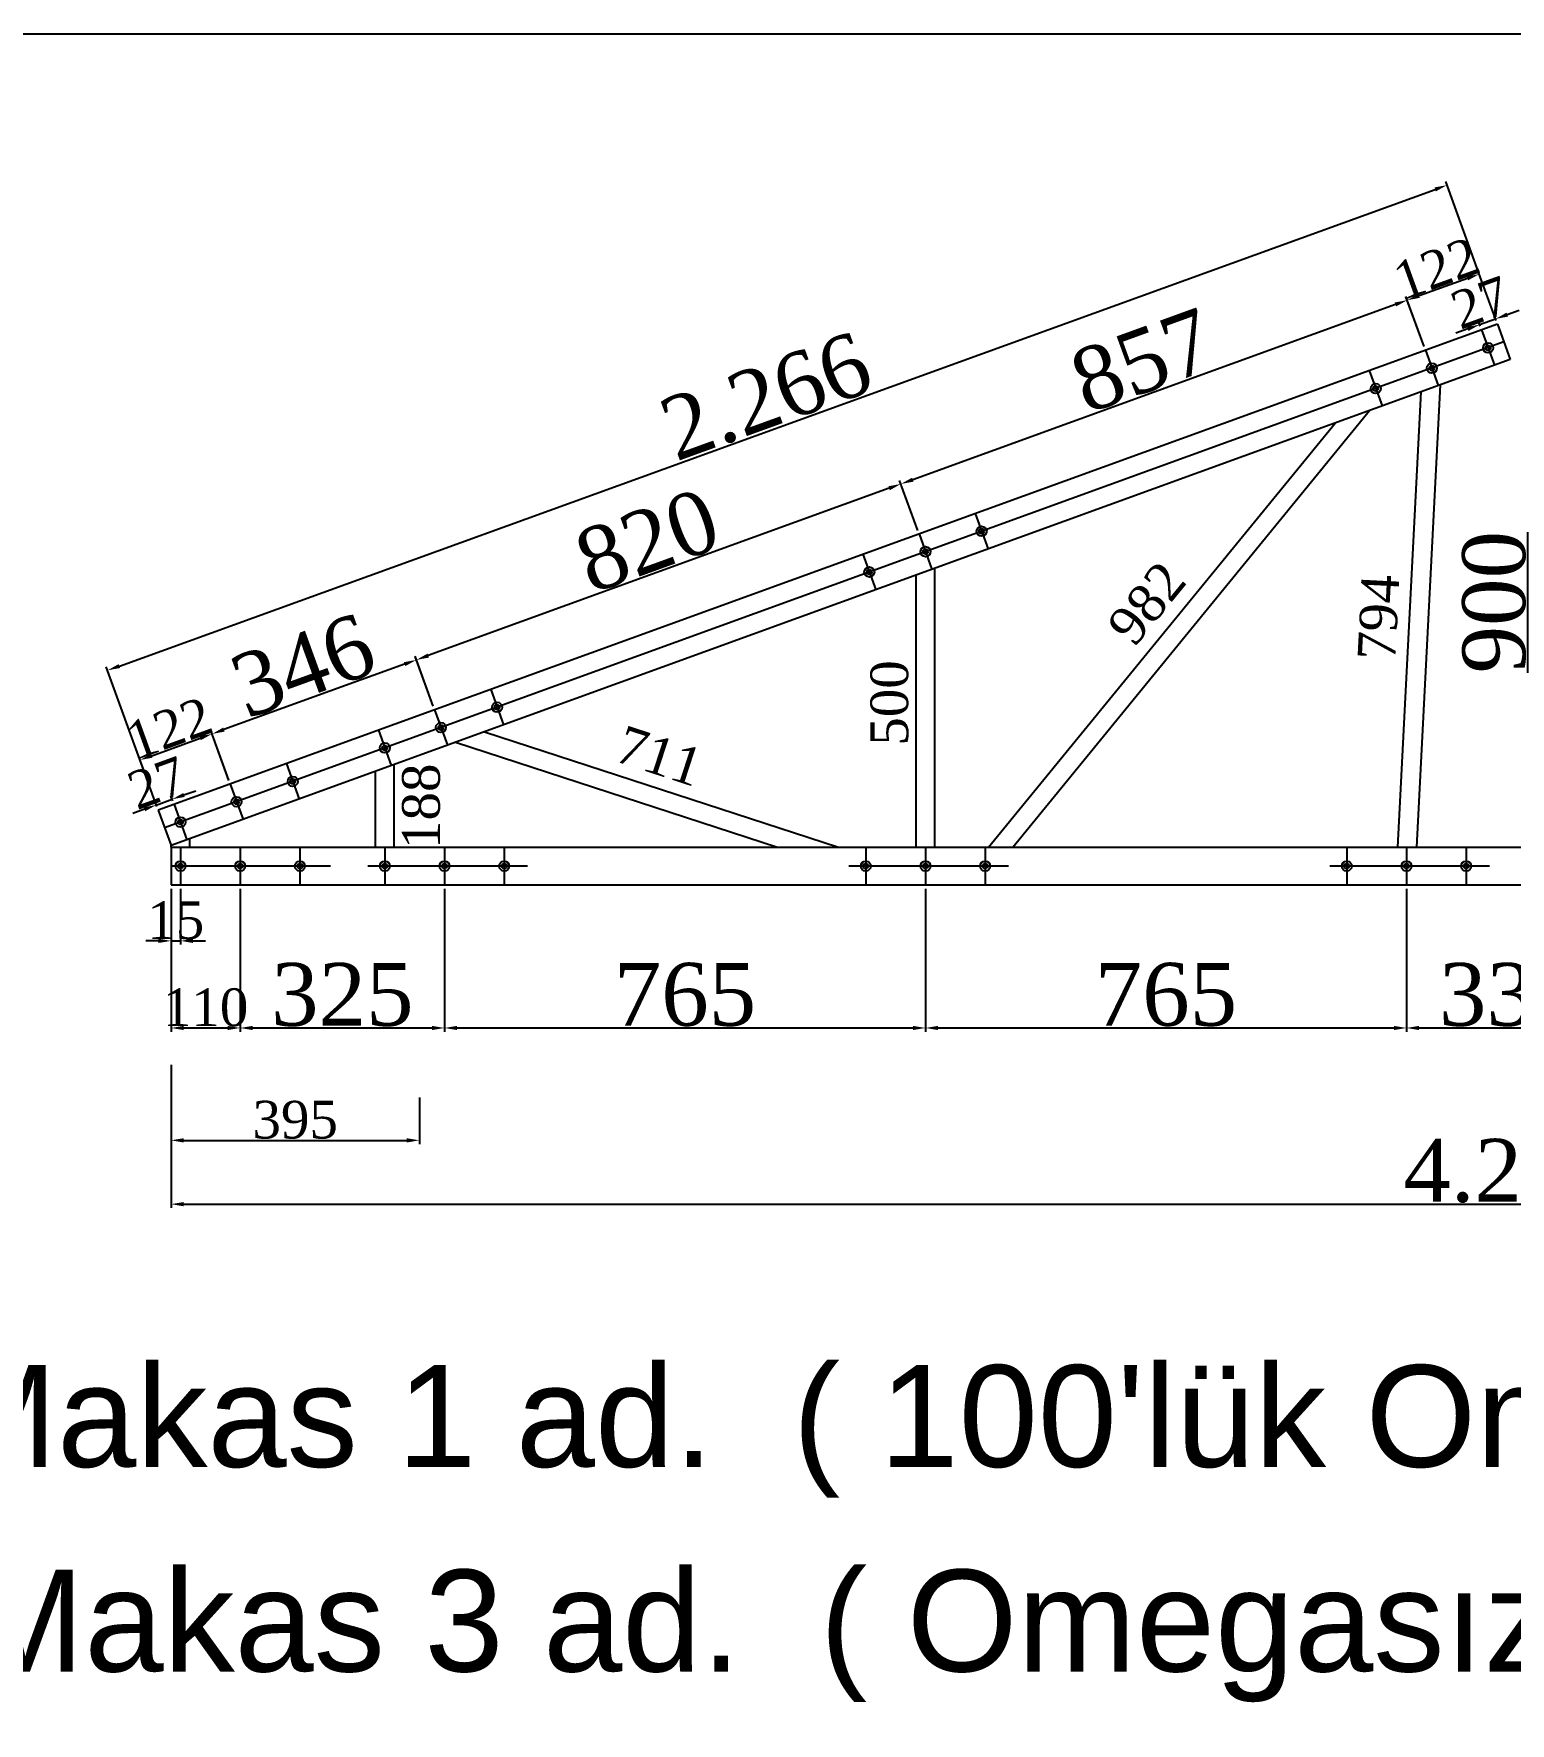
# Model space of a CAD drawing. Header units: millimetres. Extents: x 207124 to 218642, y -214832 to -203379.
# Drawn here: x 211285 to 213633, y -206067 to -203379 of the extents above; entities that cross this region are included whole.
import ezdxf

# ---------------------------------------------------------------- set-up
doc = ezdxf.new("R2010")
doc.units = ezdxf.units.MM
doc.header["$MEASUREMENT"] = 0
doc.layers.add('Block1', color=255, linetype='Continuous')
doc.layers.add('ÖLÇÜLENDİRME', color=121, linetype='Continuous')
doc.styles.add('133', font='times.ttf')
doc.styles.get("Standard").update_dxf_attribs({"font": 'arial.ttf'})
doc.dimstyles.new('MAKAS', dxfattribs={"dimscale": 20, "dimtxt": 1.3, "dimasz": 1, "dimexe": 0.3, "dimexo": 0.3, "dimgap": 0.1, "dimtad": 1, "dimrnd": 1, "dimzin": 12, "dimdsep": 46, "dimlunit": 6, "dimtxsty": '133', "dimcen": 0.8, "dimdle": 0.0005, "dimclrd": 4, "dimclre": 6, "dimclrt": 2, "dimazin": 3, "dimtfac": 1, "dimtmove": 0, "dimatfit": 2, "dimldrblk": 'DOTSMALL', "dimfxl": 0, "dimtolj": 1, "dimtzin": 0, "dimarcsym": 0})
doc.dimstyles.new('makas 1', dxfattribs={"dimscale": 20, "dimtxt": 3, "dimasz": 1.2, "dimexe": 0.3, "dimexo": 0.3, "dimgap": 0.1, "dimtad": 1, "dimrnd": 1, "dimzin": 12, "dimdsep": 46, "dimlunit": 6, "dimtxsty": '133', "dimblk": 'NONE', "dimcen": 0.8, "dimdle": 0.0005, "dimse1": 1, "dimse2": 1, "dimsd1": 1, "dimsd2": 1, "dimclrd": 105, "dimclre": 42, "dimclrt": 2, "dimazin": 3, "dimtfac": 1, "dimtmove": 0, "dimatfit": 2, "dimldrblk": 'NONE', "dimfxl": 0, "dimtolj": 1, "dimtzin": 0, "dimarcsym": 0})

# ---------------------------------------------------------------- blocks, each defined once
blk = doc.blocks.new('*D7539')
at = {"layer": 'Defpoints', "color": 0}
for p in [(211502.8, -204733.5), (211517.8, -204733.5), (211517.8, -204822.5)]:
    blk.add_point(p, dxfattribs=at)
at = {"layer": 'ÖLÇÜLENDİRME', "color": 6, "lineweight": -2, "ltscale": 0.5}
for p, q in [((211502.8, -204739.5), (211502.8, -204828.5)), ((211517.8, -204739.5), (211517.8, -204828.5))]:
    blk.add_line(p, q, dxfattribs=at)
at = {"layer": 'ÖLÇÜLENDİRME', "color": 4, "lineweight": -2, "ltscale": 0.5}
for p, q in [((211482.8, -204822.5), (211462.8, -204822.5)), ((211502.8, -204822.5), (211517.8, -204822.5)), ((211537.8, -204822.5), (211557.8, -204822.5))]:
    blk.add_line(p, q, dxfattribs=at)
at = {"layer": 'ÖLÇÜLENDİRME', "color": 4}
for points in [[(211482.8, -204825.8), (211482.8, -204819.1), (211502.8, -204822.5)], [(211537.8, -204819.1), (211537.8, -204825.8), (211517.8, -204822.5)]]:
    blk.add_solid(points, dxfattribs=at)
at = {"layer": 'ÖLÇÜLENDİRME', "color": 2, "insert": (211510.3, -204790), "char_height": 60, "attachment_point": 5, "style": '133'}
blk.add_mtext('\\A1;15', dxfattribs=at)
blk = doc.blocks.new('_DotSmall')
at = {"color": 0, "linetype": 'ByBlock', "const_width": 0.5}
blk.add_lwpolyline([(-0.0625, 0, 1), (0.0625, 0, 1)], format="xyb", close=True, dxfattribs=at)
blk = doc.blocks.new('*D7540')
at = {"layer": 'Defpoints', "color": 0}
for p in [(211502.8, -204733.5), (211612.8, -204733.5), (211612.8, -204961.1)]:
    blk.add_point(p, dxfattribs=at)
at = {"layer": 'ÖLÇÜLENDİRME', "color": 6, "lineweight": -2, "ltscale": 0.5}
for p, q in [((211502.8, -204739.5), (211502.8, -204967.1)), ((211612.8, -204739.5), (211612.8, -204967.1))]:
    blk.add_line(p, q, dxfattribs=at)
at = {"layer": 'ÖLÇÜLENDİRME', "color": 4, "lineweight": -2, "ltscale": 0.5}
blk.add_line((211522.8, -204961.1), (211592.8, -204961.1), dxfattribs=at)
at = {"layer": 'ÖLÇÜLENDİRME', "color": 4}
for points in [[(211522.8, -204957.8), (211522.8, -204964.4), (211502.8, -204961.1)], [(211592.8, -204964.4), (211592.8, -204957.8), (211612.8, -204961.1)]]:
    blk.add_solid(points, dxfattribs=at)
at = {"layer": 'ÖLÇÜLENDİRME', "color": 2, "insert": (211557.8, -204928.6), "char_height": 60, "attachment_point": 5, "style": '133'}
blk.add_mtext('\\A1;110', dxfattribs=at)
blk = doc.blocks.new('*D7541')
at = {"layer": 'Defpoints', "color": 0}
for p in [(211612.8, -204733.5), (211937.8, -204733.5), (211937.8, -204961.1)]:
    blk.add_point(p, dxfattribs=at)
at = {"layer": 'ÖLÇÜLENDİRME', "color": 6, "lineweight": -2, "ltscale": 0.5}
for p, q in [((211612.8, -204739.5), (211612.8, -204967.1)), ((211937.8, -204739.5), (211937.8, -204967.1))]:
    blk.add_line(p, q, dxfattribs=at)
at = {"layer": 'ÖLÇÜLENDİRME', "color": 4, "lineweight": -2, "ltscale": 0.5}
blk.add_line((211632.8, -204961.1), (211917.8, -204961.1), dxfattribs=at)
at = {"layer": 'ÖLÇÜLENDİRME', "color": 4}
for points in [[(211632.8, -204957.8), (211632.8, -204964.4), (211612.8, -204961.1)], [(211917.8, -204964.4), (211917.8, -204957.8), (211937.8, -204961.1)]]:
    blk.add_solid(points, dxfattribs=at)
at = {"layer": 'ÖLÇÜLENDİRME', "color": 2, "insert": (211775.3, -204908.3), "char_height": 100, "attachment_point": 5, "style": '133'}
blk.add_mtext('\\A1;325', dxfattribs=at)
blk = doc.blocks.new('*D7542')
at = {"layer": 'Defpoints', "color": 0}
for p in [(211937.8, -204733.5), (212702.8, -204733.5), (212702.8, -204961.1)]:
    blk.add_point(p, dxfattribs=at)
at = {"layer": 'ÖLÇÜLENDİRME', "color": 6, "lineweight": -2, "ltscale": 0.5}
for p, q in [((211937.8, -204739.5), (211937.8, -204967.1)), ((212702.8, -204739.5), (212702.8, -204967.1))]:
    blk.add_line(p, q, dxfattribs=at)
at = {"layer": 'ÖLÇÜLENDİRME', "color": 4, "lineweight": -2, "ltscale": 0.5}
blk.add_line((211957.8, -204961.1), (212682.8, -204961.1), dxfattribs=at)
at = {"layer": 'ÖLÇÜLENDİRME', "color": 4}
for points in [[(211957.8, -204957.8), (211957.8, -204964.4), (211937.8, -204961.1)], [(212682.8, -204964.4), (212682.8, -204957.8), (212702.8, -204961.1)]]:
    blk.add_solid(points, dxfattribs=at)
at = {"layer": 'ÖLÇÜLENDİRME', "color": 2, "insert": (212320.3, -204908.2), "char_height": 100, "attachment_point": 5, "style": '133'}
blk.add_mtext('\\A1;765', dxfattribs=at)
blk = doc.blocks.new('*D7543')
at = {"layer": 'Defpoints', "color": 0}
for p in [(212702.8, -204733.5), (213467.8, -204733.5), (213467.8, -204961.1)]:
    blk.add_point(p, dxfattribs=at)
at = {"layer": 'ÖLÇÜLENDİRME', "color": 6, "lineweight": -2, "ltscale": 0.5}
for p, q in [((212702.8, -204739.5), (212702.8, -204967.1)), ((213467.8, -204739.5), (213467.8, -204967.1))]:
    blk.add_line(p, q, dxfattribs=at)
at = {"layer": 'ÖLÇÜLENDİRME', "color": 4, "lineweight": -2, "ltscale": 0.5}
blk.add_line((212722.8, -204961.1), (213447.8, -204961.1), dxfattribs=at)
at = {"layer": 'ÖLÇÜLENDİRME', "color": 4}
for points in [[(212722.8, -204957.8), (212722.8, -204964.4), (212702.8, -204961.1)], [(213447.8, -204964.4), (213447.8, -204957.8), (213467.8, -204961.1)]]:
    blk.add_solid(points, dxfattribs=at)
at = {"layer": 'ÖLÇÜLENDİRME', "color": 2, "insert": (213085.3, -204908.2), "char_height": 100, "attachment_point": 5, "style": '133'}
blk.add_mtext('\\A1;765', dxfattribs=at)
blk = doc.blocks.new('*D7544')
at = {"layer": 'Defpoints', "color": 0}
for p in [(211502.8, -205065.5), (211897.8, -205065.5), (211897.8, -205139.9)]:
    blk.add_point(p, dxfattribs=at)
at = {"layer": 'ÖLÇÜLENDİRME', "color": 6, "lineweight": -2, "ltscale": 0.5}
for p, q in [((211502.8, -205071.5), (211502.8, -205145.9)), ((211897.8, -205071.5), (211897.8, -205145.9))]:
    blk.add_line(p, q, dxfattribs=at)
at = {"layer": 'ÖLÇÜLENDİRME', "color": 4, "lineweight": -2, "ltscale": 0.5}
blk.add_line((211522.8, -205139.9), (211877.8, -205139.9), dxfattribs=at)
at = {"layer": 'ÖLÇÜLENDİRME', "color": 4}
for points in [[(211522.8, -205136.6), (211522.8, -205143.3), (211502.8, -205139.9)], [(211877.8, -205143.3), (211877.8, -205136.6), (211897.8, -205139.9)]]:
    blk.add_solid(points, dxfattribs=at)
at = {"layer": 'ÖLÇÜLENDİRME', "color": 2, "insert": (211700.3, -205107.4), "char_height": 60, "attachment_point": 5, "style": '133'}
blk.add_mtext('\\A1;395', dxfattribs=at)
blk = doc.blocks.new('*D7545')
at = {"layer": 'Defpoints', "color": 0}
for p in [(213650, -203833.5), (213650, -204733.5), (213660.3, -204733.5)]:
    blk.add_point(p, dxfattribs=at)
at = {"layer": 'ÖLÇÜLENDİRME', "color": 6, "lineweight": -2, "ltscale": 0.5}
for p, q in [((213656, -203833.5), (213666.3, -203833.5)), ((213656, -204733.5), (213666.3, -204733.5))]:
    blk.add_line(p, q, dxfattribs=at)
at = {"layer": 'ÖLÇÜLENDİRME', "color": 4, "lineweight": -2, "ltscale": 0.5}
blk.add_line((213660.3, -203853.5), (213660.3, -204713.5), dxfattribs=at)
at = {"layer": 'ÖLÇÜLENDİRME', "color": 4}
for points in [[(213663.6, -203853.5), (213657, -203853.5), (213660.3, -203833.5)], [(213657, -204713.5), (213663.6, -204713.5), (213660.3, -204733.5)]]:
    blk.add_solid(points, dxfattribs=at)
at = {"layer": 'ÖLÇÜLENDİRME', "color": 2, "insert": (213607.4, -204283.5), "char_height": 100, "attachment_point": 5, "rotation": 90, "style": '133'}
blk.add_mtext('\\A1;900', dxfattribs=at)
blk = doc.blocks.new('*D7546')
at = {"layer": 'Defpoints', "color": 0}
for p in [(211504.6, -204597.1), (211507.6, -204605.3), (211482.4, -204614.4)]:
    blk.add_point(p, dxfattribs=at)
at = {"layer": 'ÖLÇÜLENDİRME', "color": 6, "lineweight": -2, "ltscale": 0.5}
for p, q in [((211480.3, -204608.8), (211477.4, -204600.6)), ((211505.5, -204599.6), (211502.6, -204591.5))]:
    blk.add_line(p, q, dxfattribs=at)
at = {"layer": 'ÖLÇÜLENDİRME', "color": 4, "lineweight": -2, "ltscale": 0.5}
for p, q in [((211479.4, -204606.3), (211504.6, -204597.1)), ((211523.4, -204590.3), (211542.2, -204583.5)), ((211460.6, -204613.1), (211441.8, -204619.9))]:
    blk.add_line(p, q, dxfattribs=at)
at = {"layer": 'ÖLÇÜLENDİRME', "color": 4}
for points in [[(211461.7, -204616.2), (211459.5, -204610), (211479.4, -204606.3)], [(211522.3, -204587.2), (211524.6, -204593.4), (211504.6, -204597.1)]]:
    blk.add_solid(points, dxfattribs=at)
at = {"layer": 'ÖLÇÜLENDİRME', "color": 2, "insert": (211480.9, -204571.1), "char_height": 60, "attachment_point": 5, "rotation": 19.959, "style": '133'}
blk.add_mtext('\\A1;27', dxfattribs=at)
blk = doc.blocks.new('*D7547')
at = {"layer": 'Defpoints', "color": 0}
for p in [(211568, -204493.2), (211596.9, -204572.9), (211482.4, -204614.4)]:
    blk.add_point(p, dxfattribs=at)
at = {"layer": 'ÖLÇÜLENDİRME', "color": 4, "lineweight": -2, "ltscale": 0.5}
blk.add_line((211472.3, -204527.9), (211549.2, -204500), dxfattribs=at)
at = {"layer": 'ÖLÇÜLENDİRME', "color": 6, "lineweight": -2, "ltscale": 0.5}
for p, q in [((211594.9, -204567.3), (211566, -204487.5)), ((211480.3, -204608.8), (211451.4, -204529.1))]:
    blk.add_line(p, q, dxfattribs=at)
at = {"layer": 'ÖLÇÜLENDİRME', "color": 4}
for points in [[(211550.3, -204503.1), (211548.1, -204496.9), (211568, -204493.2)], [(211471.1, -204524.8), (211473.4, -204531), (211453.5, -204534.7)]]:
    blk.add_solid(points, dxfattribs=at)
at = {"layer": 'ÖLÇÜLENDİRME', "color": 2, "insert": (211499.8, -204483.9), "char_height": 60, "attachment_point": 5, "rotation": 19.9282, "style": '133'}
blk.add_mtext('\\A1;122', dxfattribs=at)
blk = doc.blocks.new('*D7548')
at = {"layer": 'Defpoints', "color": 0}
for p in [(211921.9, -204454.9), (211568, -204493.2), (211596.8, -204572.7)]:
    blk.add_point(p, dxfattribs=at)
at = {"layer": 'ÖLÇÜLENDİRME', "color": 4, "lineweight": -2, "ltscale": 0.5}
blk.add_line((211874.3, -204382.2), (211586.8, -204486.4), dxfattribs=at)
at = {"layer": 'ÖLÇÜLENDİRME', "color": 6, "lineweight": -2, "ltscale": 0.5}
for p, q in [((211919.9, -204449.2), (211891.1, -204369.7)), ((211594.8, -204567), (211566, -204487.5))]:
    blk.add_line(p, q, dxfattribs=at)
at = {"layer": 'ÖLÇÜLENDİRME', "color": 4}
for points in [[(211875.4, -204385.3), (211873.2, -204379.1), (211893.1, -204375.4)], [(211585.7, -204483.2), (211588, -204489.5), (211568, -204493.2)]]:
    blk.add_solid(points, dxfattribs=at)
at = {"layer": 'ÖLÇÜLENDİRME', "color": 2, "insert": (211712.6, -204384.7), "char_height": 100, "attachment_point": 5, "rotation": 19.9195, "style": '133'}
blk.add_mtext('\\A1;346', dxfattribs=at)
blk = doc.blocks.new('*D7549')
at = {"layer": 'Defpoints', "color": 0}
for p in [(212692.6, -204174.9), (211893, -204375.4), (211921.9, -204454.9)]:
    blk.add_point(p, dxfattribs=at)
at = {"layer": 'ÖLÇÜLENDİRME', "color": 6, "lineweight": -2, "ltscale": 0.5}
for p, q in [((212690.5, -204169.3), (212661.7, -204089.8)), ((211919.9, -204449.2), (211891, -204369.8))]:
    blk.add_line(p, q, dxfattribs=at)
at = {"layer": 'ÖLÇÜLENDİRME', "color": 4, "lineweight": -2, "ltscale": 0.5}
blk.add_line((212644.9, -204102.3), (211911.8, -204368.6), dxfattribs=at)
at = {"layer": 'ÖLÇÜLENDİRME', "color": 4}
for points in [[(212646.1, -204105.4), (212643.8, -204099.1), (212663.7, -204095.4)], [(211910.7, -204365.4), (211913, -204371.7), (211893, -204375.4)]]:
    blk.add_solid(points, dxfattribs=at)
at = {"layer": 'ÖLÇÜLENDİRME', "color": 2, "insert": (212260.4, -204185.8), "char_height": 100, "attachment_point": 5, "rotation": 19.9636, "style": '133'}
blk.add_mtext('\\A1;820', dxfattribs=at)
blk = doc.blocks.new('*D7550')
at = {"layer": 'Defpoints', "color": 0}
for p in [(213497.9, -203882.5), (212663.7, -204095.4), (212692.6, -204174.9)]:
    blk.add_point(p, dxfattribs=at)
at = {"layer": 'ÖLÇÜLENDİRME', "color": 6, "lineweight": -2, "ltscale": 0.5}
for p, q in [((213495.8, -203876.8), (213466.9, -203797.4)), ((212690.5, -204169.3), (212661.7, -204089.8))]:
    blk.add_line(p, q, dxfattribs=at)
at = {"layer": 'ÖLÇÜLENDİRME', "color": 4, "lineweight": -2, "ltscale": 0.5}
blk.add_line((213450.2, -203809.8), (212682.5, -204088.6), dxfattribs=at)
at = {"layer": 'ÖLÇÜLENDİRME', "color": 4}
for points in [[(213451.3, -203813), (213449.1, -203806.7), (213469, -203803)], [(212681.4, -204085.5), (212683.7, -204091.8), (212663.7, -204095.4)]]:
    blk.add_solid(points, dxfattribs=at)
at = {"layer": 'ÖLÇÜLENDİRME', "color": 2, "insert": (213048.3, -203899.5), "char_height": 100, "attachment_point": 5, "rotation": 19.959, "style": '133'}
blk.add_mtext('\\A1;857', dxfattribs=at)
blk = doc.blocks.new('*D7551')
at = {"layer": 'Defpoints', "color": 0}
for p in [(213469, -203803), (213612.4, -203840.9), (213497.8, -203882.4)]:
    blk.add_point(p, dxfattribs=at)
at = {"layer": 'ÖLÇÜLENDİRME', "color": 4, "lineweight": -2, "ltscale": 0.5}
blk.add_line((213564.8, -203768.3), (213487.8, -203796.2), dxfattribs=at)
at = {"layer": 'ÖLÇÜLENDİRME', "color": 6, "lineweight": -2, "ltscale": 0.5}
for p, q in [((213610.3, -203835.3), (213581.5, -203755.8)), ((213495.8, -203876.8), (213467, -203797.3))]:
    blk.add_line(p, q, dxfattribs=at)
at = {"layer": 'ÖLÇÜLENDİRME', "color": 4}
for points in [[(213565.9, -203771.4), (213563.6, -203765.2), (213583.6, -203761.5)], [(213486.7, -203793), (213489, -203799.3), (213469, -203803)]]:
    blk.add_solid(points, dxfattribs=at)
at = {"layer": 'ÖLÇÜLENDİRME', "color": 2, "insert": (213515.4, -203752.2), "char_height": 60, "attachment_point": 5, "rotation": 19.9195, "style": '133'}
blk.add_mtext('\\A1;122', dxfattribs=at)
blk = doc.blocks.new('*D7552')
at = {"layer": 'Defpoints', "color": 0}
for p in [(213587.1, -203850.1), (213609.4, -203832.8), (213612.4, -203840.9)]:
    blk.add_point(p, dxfattribs=at)
at = {"layer": 'ÖLÇÜLENDİRME', "color": 6, "lineweight": -2, "ltscale": 0.5}
for p, q in [((213610.3, -203835.3), (213607.4, -203827.1)), ((213585.1, -203844.4), (213582.1, -203836.3))]:
    blk.add_line(p, q, dxfattribs=at)
at = {"layer": 'ÖLÇÜLENDİRME', "color": 4, "lineweight": -2, "ltscale": 0.5}
for p, q in [((213628.2, -203825.9), (213647, -203819.1)), ((213565.4, -203848.7), (213546.6, -203855.6)), ((213584.2, -203841.9), (213609.4, -203832.8))]:
    blk.add_line(p, q, dxfattribs=at)
at = {"layer": 'ÖLÇÜLENDİRME', "color": 4}
for points in [[(213627.1, -203822.8), (213629.3, -203829.1), (213609.4, -203832.8)], [(213566.5, -203851.9), (213564.3, -203845.6), (213584.2, -203841.9)]]:
    blk.add_solid(points, dxfattribs=at)
at = {"layer": 'ÖLÇÜLENDİRME', "color": 2, "insert": (213585.7, -203806.8), "char_height": 60, "attachment_point": 5, "rotation": 19.959, "style": '133'}
blk.add_mtext('\\A1;27', dxfattribs=at)
blk = doc.blocks.new('*D7553')
at = {"layer": 'Defpoints', "color": 0}
for p in [(213532.3, -203619.9), (213592, -203784.8), (211461.5, -204556.9)]:
    blk.add_point(p, dxfattribs=at)
at = {"layer": 'ÖLÇÜLENDİRME', "color": 4, "lineweight": -2, "ltscale": 0.5}
blk.add_line((211420.6, -204385.2), (213513.5, -203626.8), dxfattribs=at)
at = {"layer": 'ÖLÇÜLENDİRME', "color": 6, "lineweight": -2, "ltscale": 0.5}
for p, q in [((213590, -203779.1), (213530.3, -203614.3)), ((211459.4, -204551.2), (211399.7, -204386.4))]:
    blk.add_line(p, q, dxfattribs=at)
at = {"layer": 'ÖLÇÜLENDİRME', "color": 4}
for points in [[(213514.6, -203629.9), (213512.4, -203623.6), (213532.3, -203619.9)], [(211419.4, -204382.1), (211421.7, -204388.3), (211401.8, -204392)]]:
    blk.add_solid(points, dxfattribs=at)
at = {"layer": 'ÖLÇÜLENDİRME', "color": 2, "insert": (212449, -203956.2), "char_height": 100, "attachment_point": 5, "rotation": 19.9195, "style": '133'}
blk.add_mtext('\\A1;2.266', dxfattribs=at)
blk = doc.blocks.new('*D7554')
at = {"layer": 'Defpoints', "color": 0}
for p in [(211933.3, -204514.3), (211933.3, -204514.3), (211933.3, -204702.3)]:
    blk.add_point(p, dxfattribs=at)
at = {"layer": 'Block1', "color": 2, "insert": (211900.8, -204608.3), "char_height": 60, "attachment_point": 5, "rotation": 90, "style": '133'}
blk.add_mtext('\\A1;188', dxfattribs=at)
blk = doc.blocks.new('_None')
blk = doc.blocks.new('*D7555')
at = {"layer": 'Defpoints', "color": 0}
for p in [(211932.1, -204448.9), (211932.1, -204448.9), (212607.8, -204669.4)]:
    blk.add_point(p, dxfattribs=at)
at = {"layer": 'Block1', "color": 2, "insert": (212280, -204528.2), "char_height": 60, "attachment_point": 5, "rotation": 341.9306, "style": '133'}
blk.add_mtext('\\A1;711', dxfattribs=at)
blk = doc.blocks.new('*D7556')
at = {"layer": 'Defpoints', "color": 0}
for p in [(212678.1, -204193.7), (212678.1, -204193.7), (212678.1, -204694.1)]:
    blk.add_point(p, dxfattribs=at)
at = {"layer": 'Block1', "color": 2, "insert": (212645.7, -204443.9), "char_height": 60, "attachment_point": 5, "rotation": 90, "style": '133'}
blk.add_mtext('\\A1;500', dxfattribs=at)
blk = doc.blocks.new('*D7557')
at = {"layer": 'Defpoints', "color": 0}
for p in [(213390.6, -203925.5), (213390.6, -203925.5), (212769.6, -204685.8)]:
    blk.add_point(p, dxfattribs=at)
at = {"layer": 'Block1', "color": 2, "insert": (213054.9, -204285.1), "char_height": 60, "attachment_point": 5, "rotation": 50.762, "style": '133'}
blk.add_mtext('\\A1;982', dxfattribs=at)
blk = doc.blocks.new('*D7558')
at = {"layer": 'Defpoints', "color": 0}
for p in [(213476.4, -203913), (213476.4, -203913), (213436.1, -204705.8)]:
    blk.add_point(p, dxfattribs=at)
at = {"layer": 'Block1', "color": 2, "insert": (213423.7, -204307.8), "char_height": 60, "attachment_point": 5, "rotation": 87.0923, "style": '133'}
blk.add_mtext('\\A1;794', dxfattribs=at)
blk = doc.blocks.new('*D7570')
at = {"layer": 'Defpoints', "color": 0}
for p in [(213467.8, -204733.5), (213797.8, -204733.5), (213797.8, -204961.1)]:
    blk.add_point(p, dxfattribs=at)
at = {"layer": 'ÖLÇÜLENDİRME', "color": 6, "lineweight": -2, "ltscale": 0.5}
for p, q in [((213467.8, -204739.5), (213467.8, -204967.1)), ((213797.8, -204739.5), (213797.8, -204967.1))]:
    blk.add_line(p, q, dxfattribs=at)
at = {"layer": 'ÖLÇÜLENDİRME', "color": 4, "lineweight": -2, "ltscale": 0.5}
blk.add_line((213487.8, -204961.1), (213777.8, -204961.1), dxfattribs=at)
at = {"layer": 'ÖLÇÜLENDİRME', "color": 4}
for points in [[(213487.8, -204957.8), (213487.8, -204964.4), (213467.8, -204961.1)], [(213777.8, -204964.4), (213777.8, -204957.8), (213797.8, -204961.1)]]:
    blk.add_solid(points, dxfattribs=at)
at = {"layer": 'ÖLÇÜLENDİRME', "color": 2, "insert": (213632.8, -204908.3), "char_height": 100, "attachment_point": 5, "style": '133'}
blk.add_mtext('\\A1;330', dxfattribs=at)
blk = doc.blocks.new('*D7571')
at = {"layer": 'Defpoints', "color": 0}
for p in [(211502.8, -205013.8), (215762.8, -205013.8), (215762.8, -205241.5)]:
    blk.add_point(p, dxfattribs=at)
at = {"layer": 'ÖLÇÜLENDİRME', "color": 6, "lineweight": -2, "ltscale": 0.5}
for p, q in [((211502.8, -205019.8), (211502.8, -205247.5)), ((215762.8, -205019.8), (215762.8, -205247.5))]:
    blk.add_line(p, q, dxfattribs=at)
at = {"layer": 'ÖLÇÜLENDİRME', "color": 4, "lineweight": -2, "ltscale": 0.5}
blk.add_line((211522.8, -205241.5), (215742.8, -205241.5), dxfattribs=at)
at = {"layer": 'ÖLÇÜLENDİRME', "color": 4}
for points in [[(211522.8, -205238.1), (211522.8, -205244.8), (211502.8, -205241.5)], [(215742.8, -205244.8), (215742.8, -205238.1), (215762.8, -205241.5)]]:
    blk.add_solid(points, dxfattribs=at)
at = {"layer": 'ÖLÇÜLENDİRME', "color": 2, "insert": (213632.8, -205188.6), "char_height": 100, "attachment_point": 5, "style": '133'}
blk.add_mtext('\\A1;4.260', dxfattribs=at)

msp = doc.modelspace()

# ---------------------------------------------------------------- linework, layer by layer
at = {"color": 2}
msp.add_lwpolyline([(209922.706, -203379.081), (218639.793, -203379.081), (218639.793, -209105.744), (209922.706, -209105.744)], close=True, dxfattribs=at)
at = {"layer": 'Block1', "color": 1}
for p, q in [((213612.366, -203840.897), (211482.366, -204614.427)), ((213612.366, -203840.897), (213632.808, -203897.307)), ((213632.808, -203897.307), (211502.808, -204670.837)), ((213454.311, -204673.473), (213491.121, -203948.762)), ((213484.35, -204673.473), (213521.724, -203937.648)), ((212841.675, -204673.473), (213409.256, -203978.492)), ((212802.941, -204673.473), (213354.191, -203998.489)), ((212717.807, -204673.473), (212717.807, -204229.598)), ((212687.807, -204673.473), (212687.807, -204240.493)), ((212001.284, -204489.811), (212564.217, -204673.473)), ((211955.511, -204506.434), (212467.495, -204673.473)), ((211827.808, -204673.473), (211827.808, -204552.81)), ((211857.808, -204673.473), (211857.808, -204541.916)), ((211482.366, -204614.427), (211502.808, -204670.837)), ((211532.808, -204673.473), (211532.808, -204660.372)), ((211502.808, -204673.473), (211502.808, -204670.837)), ((211502.808, -204673.473), (211502.808, -204733.473)), ((211502.808, -204673.473), (215762.808, -204673.473)), ((211502.808, -204733.473), (215762.808, -204733.473))]:
    msp.add_line(p, q, dxfattribs=at)
at = {"layer": 'Block1', "color": 2}
for p, q in [((211517.808, -204673.473), (211517.808, -204733.473)), ((211612.808, -204673.473), (211612.808, -204733.473)), ((211707.808, -204673.473), (211707.808, -204733.473)), ((211842.808, -204673.473), (211842.808, -204733.473)), ((211937.808, -204673.473), (211937.808, -204733.473)), ((212032.808, -204673.473), (212032.808, -204733.473)), ((212607.807, -204673.473), (212607.807, -204733.473)), ((212702.807, -204673.473), (212702.807, -204733.473)), ((212797.807, -204673.473), (212797.807, -204733.473)), ((213372.807, -204673.473), (213372.807, -204733.473)), ((213467.807, -204673.473), (213467.807, -204733.473)), ((213562.807, -204673.473), (213562.807, -204733.473))]:
    msp.add_line(p, q, dxfattribs=at)
at = {"layer": 'Block1', "color": 1}
for centre, radius in [((213597.592, -203878.877), 8), ((213597.592, -203878.877), 4), ((213508.276, -203911.244), 8), ((213508.275, -203911.243), 4), ((213418.959, -203943.61), 8), ((213418.959, -203943.61), 4), ((212792.124, -204170.763), 8), ((212792.124, -204170.762), 4), ((212702.808, -204203.129), 8), ((212702.807, -204203.129), 4), ((212613.491, -204235.496), 8), ((212613.491, -204235.495), 4), ((212021.441, -204450.714), 8), ((212021.441, -204450.713), 4), ((211932.124, -204483.08), 8), ((211932.124, -204483.08), 4), ((211842.808, -204515.446), 8), ((211842.808, -204515.446), 4), ((211696.441, -204568.74), 8), ((211696.441, -204568.74), 4), ((211607.124, -204601.107), 8), ((211607.124, -204601.106), 4), ((211517.808, -204633.473), 8), ((211517.808, -204633.473), 4), ((211517.808, -204703.473), 8), ((211517.808, -204703.473), 4), ((211612.808, -204703.473), 8), ((211612.808, -204703.473), 4), ((211707.808, -204703.473), 8), ((211707.808, -204703.473), 4), ((211842.808, -204703.473), 8), ((211842.808, -204703.473), 4), ((211937.808, -204703.473), 8), ((211937.808, -204703.473), 4), ((212032.808, -204703.473), 8), ((212032.808, -204703.473), 4), ((212607.807, -204703.473), 8), ((212607.807, -204703.473), 4), ((212702.807, -204703.473), 8), ((212702.807, -204703.473), 4), ((212797.807, -204703.473), 8), ((212797.807, -204703.473), 4), ((213372.807, -204703.473), 8), ((213372.807, -204703.473), 4), ((213467.807, -204703.473), 8), ((213467.807, -204703.473), 4), ((213562.807, -204703.473), 8), ((213562.807, -204703.473), 4)]:
    msp.add_circle(centre, radius, dxfattribs=at)
at = {"layer": 'ÖLÇÜLENDİRME', "color": 2, "ltscale": 0.5}
for p, q in [((213587.141, -203850.038), (213607.583, -203906.448)), ((213622.587, -203869.102), (211492.587, -204642.632)), ((213497.853, -203882.483), (213518.295, -203938.893)), ((213408.559, -203914.911), (213429.001, -203971.321)), ((212781.903, -204142.557), (212802.345, -204198.967)), ((212692.586, -204174.924), (212713.028, -204231.334)), ((212603.27, -204207.29), (212623.712, -204263.7)), ((212011.22, -204422.508), (212031.662, -204478.918)), ((211921.903, -204454.874), (211942.345, -204511.285)), ((211832.587, -204487.241), (211853.029, -204543.651)), ((211686.22, -204540.535), (211706.662, -204596.945)), ((211596.903, -204572.901), (211617.345, -204629.312)), ((211507.587, -204605.268), (211528.029, -204661.678)), ((211756.593, -204703.473), (211502.808, -204703.473)), ((212069.679, -204703.473), (211815.894, -204703.473)), ((212834.678, -204703.473), (212580.894, -204703.473)), ((213599.678, -204703.473), (213345.893, -204703.473))]:
    msp.add_line(p, q, dxfattribs=at)

# ---------------------------------------------------------------- texts
at = {"layer": 'ÖLÇÜLENDİRME', "color": 2, "char_height": 162, "width": 10329.32356, "attachment_point": 1}
for s, insert in [("Baş Makas 1 ad.  ( 100'lük Omega )  LAMBİRİ KAPLANACAK", (210680.455, -205497.606)), ('Orta Makas 3 ad.  ( Omegasız )', (210673.553, -205823.137))]:
    msp.add_mtext(s, dxfattribs=dict(at, insert=insert))

# ---------------------------------------------------------------- dimensions: what is measured, and where the dimension line sits
at = {"layer": 'Block1', "color": 1}
for p1, p2, picture, middle in [((212769.61, -204685.85), (213390.583, -203925.493), '*D7557', (213054.893, -204285.088)), ((213436.085, -204705.823), (213476.353, -203913.038), '*D7558', (213423.72, -204307.78)), ((212678.135, -204694.074), (212678.135, -204193.73), '*D7556', (212645.685, -204443.902)), ((212607.807, -204669.402), (211932.102, -204448.947), '*D7555', (212280.048, -204528.239)), ((211933.273, -204702.298), (211933.273, -204514.271), '*D7554', (211900.823, -204608.285))]:
    dim = msp.add_aligned_dim(p1=p1, p2=p2, distance=0, dimstyle='makas 1', dxfattribs=at)
    dim.commit()
    dim.dimension.update_dxf_attribs({"geometry": picture, "text_midpoint": middle})
at = {"layer": 'ÖLÇÜLENDİRME', "color": 1, "ltscale": 0.5}
for p1, p2, distance, picture, middle in [((211461.493, -204556.854), (213592.034, -203784.789), 175.33, '*D7553', (212449.005, -203956.245)), ((213497.853, -203882.483), (212692.586, -204174.924), -84.558, '*D7550', (213048.299, -203899.5)), ((212692.586, -204174.924), (211921.903, -204454.874), -84.558, '*D7549', (212260.364, -204185.841)), ((211921.903, -204454.874), (211596.822, -204572.677), -84.558, '*D7548', (211712.582, -204384.682))]:
    dim = msp.add_aligned_dim(p1=p1, p2=p2, distance=distance, dimstyle='MAKAS', override={"dimtxt": 5, "dimdle": 1}, dxfattribs=at)
    dim.commit()
    dim.dimension.update_dxf_attribs({"geometry": picture, "text_midpoint": middle})
for base, p1, p2, angle, picture, middle in [((213469.044, -203802.984), (213612.366, -203840.897), (213497.825, -203882.404), 199.919509, '*D7551', (213526.315, -203782.23)), ((213609.41, -203832.757), (213587.145, -203850.056), (213612.366, -203840.897), 19.958987, '*D7552', (213596.8, -203837.337)), ((211568.001, -204493.182), (211482.366, -204614.427), (211596.903, -204572.901), 19.928204, '*D7547', (211510.732, -204513.945)), ((211504.631, -204597.128), (211482.366, -204614.427), (211507.587, -204605.268), 19.958987, '*D7546', (211492.021, -204601.708))]:
    dim = msp.add_linear_dim(base=base, p1=p1, p2=p2, angle=angle, dimstyle='MAKAS', override={"dimtxt": 3}, dxfattribs=at)
    dim.commit()
    dim.dimension.update_dxf_attribs({"geometry": picture, "text_midpoint": middle, "dimtype": 161})
dim = msp.add_linear_dim(base=(213660.286, -204733.473), p1=(213649.984, -203833.473), p2=(213649.984, -204733.473), angle=90, dimstyle='MAKAS', override={"dimtxt": 5, "dimdle": 1}, dxfattribs=at)
dim.commit()
dim.dimension.update_dxf_attribs({"geometry": '*D7545', "text_midpoint": (213607.385, -204283.473)})
for base, p2, picture, middle in [((211517.808, -204822.45), (211517.808, -204733.473), '*D7539', (211510.308, -204822.45)), ((211612.808, -204961.094), (211612.808, -204733.473), '*D7540', (211557.808, -204961.094))]:
    dim = msp.add_linear_dim(base=base, p1=(211502.808, -204733.473), p2=p2, dimstyle='MAKAS', override={"dimtxt": 3}, dxfattribs=at)
    dim.commit()
    dim.dimension.update_dxf_attribs({"geometry": picture, "text_midpoint": middle, "dimtype": 160})
for base, p1, p2, override, picture, middle in [((211937.808, -204961.094), (211612.808, -204733.473), (211937.808, -204733.473), {"dimtxt": 5, "dimdle": 1}, '*D7541', (211775.308, -204908.343)), ((212702.807, -204961.094), (211937.808, -204733.473), (212702.807, -204733.473), {"dimtxt": 5, "dimdle": 1}, '*D7542', (212320.308, -204908.193)), ((213467.807, -204961.094), (212702.807, -204733.473), (213467.807, -204733.473), {"dimtxt": 5, "dimdle": 1}, '*D7543', (213085.307, -204908.193)), ((213797.809, -204961.094), (213467.807, -204733.473), (213797.809, -204733.473), {"dimtxt": 5, "dimdle": 1}, '*D7570', (213632.808, -204908.343)), ((215762.808, -205241.451), (211502.808, -205013.83), (215762.808, -205013.83), {"dimtxt": 5, "dimdle": 1}, '*D7571', (213632.808, -205188.55)), ((211897.808, -205139.931), (211502.808, -205065.499), (211897.808, -205065.499), {"dimtxt": 3}, '*D7544', (211700.308, -205107.39))]:
    dim = msp.add_linear_dim(base=base, p1=p1, p2=p2, dimstyle='MAKAS', override=override, dxfattribs=at)
    dim.commit()
    dim.dimension.update_dxf_attribs({"geometry": picture, "text_midpoint": middle})

doc.saveas('drawing.dxf')
